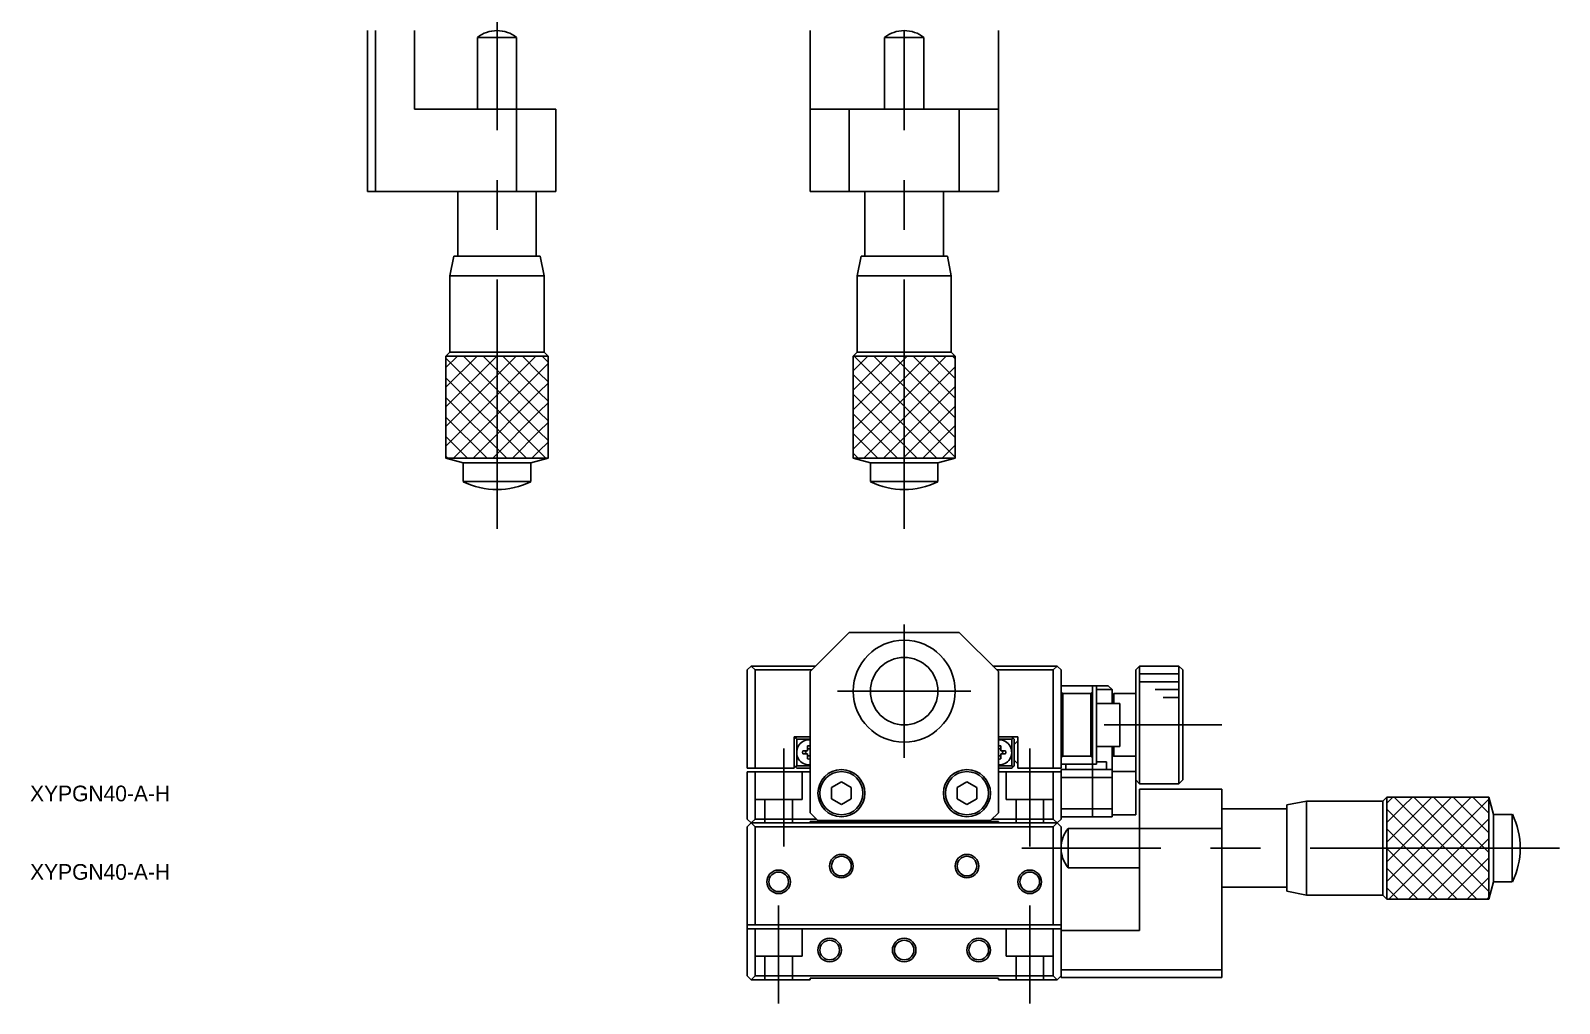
# Model space of a CAD drawing. Extents: x 10 to 399, y -6 to 244.
# Drawn here: x 10.1 to 204.9, y -5.8 to 118.2 of the extents above; entities that cross this region are included whole.
import ezdxf

# ---------------------------------------------------------------- set-up
doc = ezdxf.new("R2010")
doc.units = 0
doc.linetypes.add('CENTER', pattern=[50.8, 31.75, -6.35, 6.35, -6.35])
doc.linetypes.add('DASHED', pattern=[19.05, 12.7, -6.35])
doc.layers.get('0').update_dxf_attribs({"linetype": 'CONTINUOUS'})
doc.layers.add('CENTER', color=1, linetype='CENTER')
doc.styles.get("Standard").update_dxf_attribs({"font": 'FGP教科書体NT-M'})

msp = doc.modelspace()

# ---------------------------------------------------------------- linework, layer by layer
at = {"color": 7, "linetype": 'CONTINUOUS'}
for p, q in [((53, 97.75), (53, 118.25)), ((54, 118.25), (54, 97.75)), ((59, 108.25), (59, 118.25)), ((72, 117.37), (67, 117.37)), ((67, 117.37), (67, 108.25)), ((72, 108.25), (72, 117.37)), ((109.39, 108.25), (109.39, 118.25)), ((123.74, 117.37), (118.89, 117.37)), ((118.89, 117.37), (118.89, 108.25)), ((123.89, 117.37), (123.74, 117.37)), ((123.89, 108.25), (123.89, 117.37)), ((133.39, 118.25), (133.39, 108.25)), ((72, 108.25), (59, 108.25)), ((72, 97.75), (72, 108.25)), ((72, 108.25), (77, 108.25)), ((77, 108.25), (77, 97.75)), ((109.39, 97.75), (109.39, 108.25)), ((109.39, 108.25), (114.39, 108.25)), ((114.39, 108.25), (114.39, 97.75)), ((128.39, 108.25), (114.39, 108.25)), ((128.39, 97.75), (128.39, 108.25)), ((128.39, 108.25), (133.39, 108.25)), ((133.39, 108.25), (133.39, 97.75)), ((54, 97.75), (53, 97.75)), ((54, 97.75), (72, 97.75)), ((64.5, 97.75), (64.5, 89.5)), ((77, 97.75), (72, 97.75)), ((74.5, 89.5), (74.5, 97.75)), ((114.39, 97.75), (109.39, 97.75)), ((128.39, 97.75), (114.39, 97.75)), ((116.39, 97.75), (116.39, 89.5)), ((126.39, 89.5), (126.39, 97.75)), ((133.39, 97.75), (128.39, 97.75)), ((64, 89.5), (63.5, 87)), ((75, 89.5), (64, 89.5)), ((75.5, 87), (75, 89.5)), ((115.89, 89.5), (115.39, 87)), ((126.57, 89.5), (115.89, 89.5)), ((126.89, 89.5), (126.57, 89.5)), ((127.39, 87), (126.89, 89.5)), ((75.5, 87), (63.5, 87)), ((63.5, 87), (63.5, 77.25)), ((75.5, 77.25), (75.5, 87)), ((127.04, 87), (115.39, 87)), ((115.39, 87), (115.39, 77.25)), ((127.39, 87), (127.04, 87)), ((127.39, 77.25), (127.39, 87)), ((63.5, 77.25), (63, 76.75)), ((63, 63.75), (63, 76.75)), ((63, 76.75), (76, 76.75)), ((75.5, 77.25), (63.5, 77.25)), ((76, 76.75), (75.5, 77.25)), ((76, 76.75), (76, 63.75)), ((115.39, 77.25), (114.89, 76.75)), ((114.89, 63.75), (114.89, 76.75)), ((114.89, 76.75), (127.89, 76.75)), ((127.04, 77.25), (115.39, 77.25)), ((127.39, 77.25), (127.04, 77.25)), ((127.89, 76.75), (127.39, 77.25)), ((127.89, 76.75), (127.51, 76.75)), ((127.89, 76.75), (127.89, 63.75)), ((63, 63.75), (65.2, 63.16)), ((76, 63.75), (63, 63.75)), ((73.8, 63.16), (65.2, 63.16)), ((65.2, 63.16), (65.2, 60.75)), ((73.8, 63.16), (76, 63.75)), ((73.8, 60.75), (73.8, 63.16)), ((114.89, 63.75), (117.09, 63.16)), ((127.89, 63.75), (114.89, 63.75)), ((125.44, 63.16), (117.09, 63.16)), ((117.09, 63.16), (117.09, 60.75)), ((125.69, 63.16), (125.44, 63.16)), ((125.69, 63.16), (127.89, 63.75)), ((125.69, 60.75), (125.69, 63.16)), ((127.89, 63.75), (127.51, 63.75)), ((73.8, 60.75), (65.2, 60.75)), ((125.44, 60.75), (117.09, 60.75)), ((125.69, 60.75), (125.44, 60.75)), ((114.39, 41.54), (109.39, 36.54)), ((128.39, 41.54), (114.39, 41.54)), ((133.39, 36.54), (128.39, 41.54)), ((101.89, 37.24), (101.39, 36.74)), ((102.39, 36.74), (101.89, 37.24)), ((101.89, 37.24), (110.09, 37.24)), ((132.69, 37.24), (140.89, 37.24)), ((140.89, 37.24), (140.39, 36.74)), ((141.39, 36.74), (140.89, 37.24)), ((151.39, 37.24), (150.89, 36.74)), ((151.39, 37.24), (151.39, 22.24)), ((156.39, 37.24), (151.39, 37.24)), ((156.39, 22.24), (156.39, 37.24)), ((156.89, 36.74), (156.39, 37.24)), ((101.39, 24.24), (101.39, 36.74)), ((109.59, 36.74), (102.39, 36.74)), ((102.39, 36.74), (102.39, 24.24)), ((109.39, 18.54), (109.39, 36.54)), ((140.39, 36.74), (133.19, 36.74)), ((133.39, 18.54), (133.39, 36.54)), ((140.39, 24.24), (140.39, 36.74)), ((141.39, 36.74), (141.39, 24.24)), ((150.89, 23.79), (150.89, 36.74)), ((156.89, 36.74), (156.89, 22.74)), ((156.89, 36.74), (156.89, 22.74)), ((156.89, 36.74), (156.89, 36.74)), ((141.39, 34.74), (145.39, 34.74)), ((141.39, 33.94), (141.59, 33.74)), ((141.59, 33.74), (141.59, 25.74)), ((145.19, 33.74), (141.59, 33.74)), ((145.19, 33.74), (145.39, 33.94)), ((145.19, 25.74), (145.19, 33.74)), ((145.39, 34.74), (145.39, 33.94)), ((145.39, 34.74), (145.89, 34.74)), ((145.39, 33.94), (145.39, 33.61)), ((145.39, 33.61), (145.39, 33.94)), ((145.39, 32.74), (145.39, 33.61)), ((145.89, 34.74), (147.39, 34.74)), ((145.89, 34.74), (145.89, 32.74)), ((147.89, 34.24), (145.89, 34.24)), ((147.89, 34.24), (147.39, 34.74)), ((147.89, 34.24), (147.89, 32.49)), ((148.09, 33.74), (147.89, 33.54)), ((148.09, 33.74), (148.09, 32.49)), ((150.89, 33.74), (148.09, 33.74)), ((145.39, 32.74), (145.39, 26.74)), ((145.89, 26.74), (145.89, 32.74)), ((148.89, 32.49), (145.89, 32.49)), ((148.89, 26.99), (148.89, 32.49)), ((107.39, 28.24), (109.39, 28.24)), ((107.39, 24.24), (107.39, 28.24)), ((107.54, 28.09), (107.39, 27.94)), ((107.54, 28.09), (107.69, 28.24)), ((107.69, 27.94), (107.54, 28.09)), ((109.39, 27.94), (107.69, 27.94)), ((107.69, 27.94), (107.69, 26.24)), ((133.39, 28.24), (135.89, 28.24)), ((133.39, 27.94), (135.09, 27.94)), ((135.24, 28.09), (135.09, 28.24)), ((135.09, 27.94), (135.24, 28.09)), ((135.09, 27.94), (135.09, 26.24)), ((135.24, 28.09), (135.39, 27.94)), ((135.39, 24.54), (135.39, 27.94)), ((135.66, 27.49), (135.41, 27.24)), ((135.89, 27.72), (135.66, 27.49)), ((135.89, 28.24), (135.89, 24.24)), ((107.69, 26.24), (107.69, 24.54)), ((109.09, 26.44), (108.47, 26.44)), ((108.47, 26.04), (109.09, 26.04)), ((109.09, 27.06), (109.09, 26.44)), ((109.09, 26.04), (109.09, 25.41)), ((133.69, 27.06), (133.69, 26.44)), ((133.69, 26.44), (134.32, 26.44)), ((133.69, 26.04), (133.69, 25.41)), ((134.32, 26.04), (133.69, 26.04)), ((135.09, 26.24), (135.09, 24.54)), ((135.41, 26.24), (135.41, 27.24)), ((135.41, 25.24), (135.41, 26.24)), ((141.59, 25.74), (141.39, 25.54)), ((141.59, 25.74), (145.19, 25.74)), ((145.39, 25.54), (145.19, 25.74)), ((145.39, 25.86), (145.39, 26.74)), ((145.39, 25.86), (145.39, 25.54)), ((145.39, 25.54), (145.39, 25.86)), ((145.39, 25.54), (145.39, 24.74)), ((145.89, 26.99), (148.89, 26.99)), ((145.89, 26.74), (145.89, 24.74)), ((147.89, 26.99), (147.89, 26.04)), ((147.89, 24.04), (147.89, 26.04)), ((147.89, 25.94), (148.09, 25.74)), ((148.09, 26.99), (148.09, 25.74)), ((148.09, 25.74), (150.89, 25.74)), ((102.39, 24.24), (101.39, 24.24)), ((101.39, 17.74), (101.39, 23.74)), ((101.39, 23.74), (102.39, 23.74)), ((102.39, 24.24), (107.39, 24.24)), ((102.39, 23.74), (102.39, 17.74)), ((109.39, 23.74), (102.39, 23.74)), ((107.39, 24.54), (107.54, 24.39)), ((107.54, 24.39), (107.69, 24.54)), ((107.69, 24.24), (107.54, 24.39)), ((107.69, 24.54), (109.39, 24.54)), ((109.39, 24.24), (107.69, 24.24)), ((135.09, 24.54), (133.39, 24.54)), ((133.39, 24.24), (135.09, 24.24)), ((140.39, 23.74), (133.39, 23.74)), ((135.24, 24.39), (135.09, 24.54)), ((135.09, 24.24), (135.24, 24.39)), ((135.39, 24.54), (135.24, 24.39)), ((135.41, 25.24), (135.66, 24.99)), ((135.66, 24.99), (135.89, 24.76)), ((135.89, 24.24), (140.39, 24.24)), ((141.39, 24.24), (140.39, 24.24)), ((140.39, 17.74), (140.39, 23.74)), ((140.39, 23.74), (141.39, 23.74)), ((145.39, 24.74), (141.39, 24.74)), ((141.39, 24.04), (145.39, 24.04)), ((141.39, 23.74), (141.39, 24.04)), ((141.39, 23.74), (141.39, 17.74)), ((141.99, 24.04), (141.99, 24.74)), ((145.89, 24.74), (145.39, 24.74)), ((145.39, 24.04), (145.39, 24.74)), ((145.39, 24.04), (147.89, 24.04)), ((145.39, 23.04), (145.39, 24.04)), ((145.39, 24.04), (145.39, 23.04)), ((145.89, 25.04), (147.19, 25.04)), ((147.19, 24.04), (147.19, 25.04)), ((147.89, 24.04), (147.89, 23.04)), ((150.89, 23.79), (147.89, 23.79)), ((150.89, 18.29), (150.89, 23.79)), ((112.14, 21.76), (113.39, 22.48)), ((113.39, 22.48), (112.14, 21.76)), ((112.14, 20.31), (112.14, 21.76)), ((113.39, 22.48), (114.64, 21.76)), ((114.64, 21.76), (113.39, 22.48)), ((114.64, 21.76), (114.64, 20.31)), ((128.14, 21.76), (129.39, 22.48)), ((129.39, 22.48), (128.14, 21.76)), ((128.14, 20.31), (128.14, 21.76)), ((129.39, 22.48), (130.64, 21.76)), ((130.64, 21.76), (129.39, 22.48)), ((130.64, 21.76), (130.64, 20.31)), ((145.39, 23.04), (141.39, 23.04)), ((147.89, 23.04), (145.39, 23.04)), ((145.39, 23.04), (145.39, 19.04)), ((145.39, 19.04), (145.39, 23.04)), ((147.89, 19.04), (147.89, 23.04)), ((150.89, 22.74), (151.39, 22.24)), ((151.39, 22.24), (151.39, 22.24)), ((151.39, 22.24), (156.39, 22.24)), ((151.39, 16.54), (151.39, 21.54)), ((151.39, 21.54), (161.89, 21.54)), ((156.39, 22.24), (156.89, 22.74)), ((161.89, 21.54), (161.89, 16.54)), ((113.39, 19.59), (112.14, 20.31)), ((114.64, 20.31), (113.39, 19.59)), ((129.39, 19.59), (128.14, 20.31)), ((130.64, 20.31), (129.39, 19.59)), ((172.64, 20.04), (170.14, 19.54)), ((170.14, 19.54), (170.14, 8.54)), ((172.64, 20.04), (172.64, 8.04)), ((182.39, 20.04), (172.64, 20.04)), ((182.89, 20.54), (182.39, 20.04)), ((182.39, 20.04), (182.39, 8.04)), ((182.89, 20.54), (195.89, 20.54)), ((182.89, 7.54), (182.89, 20.54)), ((196.48, 18.34), (195.89, 20.54)), ((195.89, 20.54), (195.89, 7.54)), ((101.89, 17.24), (101.39, 17.74)), ((102.39, 17.74), (101.89, 17.24)), ((102.39, 17.74), (110.19, 17.74)), ((109.39, 18.54), (110.39, 17.54)), ((110.39, 17.54), (132.39, 17.54)), ((132.39, 17.54), (133.39, 18.54)), ((132.59, 17.74), (140.39, 17.74)), ((140.89, 17.24), (140.39, 17.74)), ((141.39, 17.74), (140.89, 17.24)), ((141.39, 19.04), (145.39, 19.04)), ((145.39, 18.04), (141.39, 18.04)), ((145.39, 19.04), (147.89, 19.04)), ((145.39, 18.04), (145.39, 19.04)), ((145.39, 19.04), (145.39, 18.04)), ((147.89, 18.04), (145.39, 18.04)), ((147.89, 19.04), (147.89, 18.04)), ((147.89, 18.29), (150.89, 18.29)), ((170.14, 19.04), (161.89, 19.04)), ((196.48, 18.34), (196.48, 9.74)), ((198.89, 18.34), (196.48, 18.34)), ((198.89, 18.34), (198.89, 9.74)), ((101.89, 17.24), (101.39, 16.74)), ((101.39, 4.24), (101.39, 16.74)), ((102.39, 16.74), (101.89, 17.24)), ((101.89, 17.24), (140.89, 17.24)), ((109.39, 17.24), (101.89, 17.24)), ((140.39, 16.74), (102.39, 16.74)), ((102.39, 16.74), (102.39, 4.24)), ((109.39, 17.44), (133.39, 17.44)), ((109.39, 17.24), (109.39, 17.44)), ((133.39, 17.44), (133.39, 17.24)), ((140.89, 17.24), (133.39, 17.24)), ((140.89, 17.24), (140.39, 16.74)), ((140.39, 4.24), (140.39, 16.74)), ((141.39, 16.74), (140.89, 17.24)), ((141.39, 16.74), (141.39, 4.24)), ((142.27, 16.54), (142.27, 11.54)), ((151.39, 16.54), (142.27, 16.54)), ((151.39, 16.54), (151.39, 3.54)), ((161.89, 16.54), (151.39, 16.54)), ((161.89, -1.46), (161.89, 16.54)), ((142.27, 11.54), (151.39, 11.54)), ((161.89, 9.04), (170.14, 9.04)), ((170.14, 8.54), (172.64, 8.04)), ((172.64, 8.04), (182.39, 8.04)), ((182.39, 8.04), (182.89, 7.54)), ((195.89, 7.54), (196.48, 9.74)), ((196.48, 9.74), (198.89, 9.74)), ((195.89, 7.54), (182.89, 7.54)), ((102.39, 4.24), (101.39, 4.24)), ((101.39, 3.74), (101.39, 4.24)), ((102.39, 4.24), (140.39, 4.24)), ((141.39, 4.24), (140.39, 4.24)), ((141.39, 4.24), (141.39, 3.74)), ((101.39, -2.26), (101.39, 3.74)), ((101.39, 3.74), (102.39, 3.74)), ((102.39, 3.74), (102.39, -2.26)), ((140.39, 3.74), (102.39, 3.74)), ((140.39, -2.26), (140.39, 3.74)), ((140.39, 3.74), (141.39, 3.74)), ((141.39, 3.74), (141.39, -2.26)), ((151.39, 3.54), (141.39, 3.54)), ((141.39, -1.46), (161.89, -1.46)), ((161.89, -1.46), (161.89, -2.46)), ((101.89, -2.76), (101.39, -2.26)), ((102.39, -2.26), (101.89, -2.76)), ((109.39, -2.76), (101.89, -2.76)), ((102.39, -2.26), (140.39, -2.26)), ((109.39, -2.56), (133.39, -2.56)), ((109.39, -2.76), (109.39, -2.56)), ((133.39, -2.56), (133.39, -2.76)), ((140.89, -2.76), (133.39, -2.76)), ((140.89, -2.76), (140.39, -2.26)), ((141.39, -2.26), (140.89, -2.76)), ((141.39, -2.46), (141.39, -2.26)), ((161.89, -2.46), (141.39, -2.46))]:
    msp.add_line(p, q, dxfattribs=at)
at = {"color": 3, "linetype": 'CONTINUOUS'}
for p, q in [((76, 76.75), (63, 76.75)), ((63, 76.75), (63, 63.75)), ((64.46, 76.75), (63, 75.29)), ((66.96, 76.75), (63, 72.79)), ((69.46, 76.75), (63, 70.29)), ((71.96, 76.75), (63, 67.79)), ((74.46, 76.75), (63, 65.29)), ((63, 76.49), (74.85, 64.64)), ((65.24, 76.75), (74.85, 67.14)), ((67.74, 76.75), (74.85, 69.64)), ((70.24, 76.75), (74.85, 72.14)), ((72.74, 76.75), (74.85, 74.64)), ((75.24, 76.75), (76, 75.99)), ((76, 63.75), (76, 76.75)), ((127.51, 76.75), (114.89, 76.75)), ((114.89, 76.75), (114.89, 63.75)), ((116.75, 76.75), (114.89, 74.89)), ((119.25, 76.75), (114.89, 72.39)), ((121.75, 76.75), (114.89, 69.89)), ((124.25, 76.75), (114.89, 67.39)), ((126.75, 76.75), (114.89, 64.89)), ((115.03, 76.75), (127.89, 63.89)), ((117.53, 76.75), (127.89, 66.39)), ((120.03, 76.75), (127.89, 68.89)), ((122.53, 76.75), (127.89, 71.39)), ((125.03, 76.75), (127.89, 73.89)), ((127.53, 76.75), (127.89, 76.39)), ((127.89, 63.75), (127.89, 76.75)), ((74.85, 74.64), (63.96, 63.75)), ((76, 75.79), (74.85, 74.64)), ((74.85, 74.64), (76, 73.49)), ((114.89, 74.39), (125.53, 63.75)), ((127.89, 75.39), (116.25, 63.75)), ((63, 73.99), (73.24, 63.75)), ((74.85, 72.14), (66.46, 63.75)), ((76, 73.29), (74.85, 72.14)), ((74.85, 72.14), (76, 70.99)), ((127.89, 72.89), (118.75, 63.75)), ((63, 71.49), (70.74, 63.75)), ((76, 70.79), (74.85, 69.64)), ((114.89, 71.89), (123.03, 63.75)), ((127.89, 70.39), (121.25, 63.75)), ((63, 68.99), (68.24, 63.75)), ((74.85, 69.64), (68.96, 63.75)), ((74.85, 69.64), (76, 68.49)), ((76, 68.29), (74.85, 67.14)), ((114.89, 69.39), (120.53, 63.75)), ((63, 66.49), (65.74, 63.75)), ((74.85, 67.14), (71.46, 63.75)), ((74.85, 67.14), (76, 65.99)), ((114.89, 66.89), (118.03, 63.75)), ((127.89, 67.89), (123.75, 63.75)), ((74.85, 64.64), (73.96, 63.75)), ((76, 65.79), (74.85, 64.64)), ((74.85, 64.64), (75.74, 63.75)), ((114.89, 64.39), (115.53, 63.75)), ((127.89, 65.39), (126.25, 63.75)), ((63, 63.99), (63.24, 63.75)), ((76, 63.75), (63, 63.75)), ((127.51, 63.75), (114.89, 63.75)), ((156.39, 36.24), (151.39, 36.24)), ((156.39, 35.24), (151.39, 35.24)), ((156.39, 34.24), (153.39, 34.24)), ((156.39, 33.24), (154.39, 33.24)), ((182.89, 20.54), (182.89, 7.54)), ((195.89, 20.54), (182.89, 20.54)), ((182.89, 19.78), (183.65, 20.54)), ((183.85, 20.54), (185, 19.39)), ((185, 19.39), (186.15, 20.54)), ((186.35, 20.54), (187.5, 19.39)), ((187.5, 19.39), (188.65, 20.54)), ((188.85, 20.54), (190, 19.39)), ((190, 19.39), (191.15, 20.54)), ((191.35, 20.54), (192.5, 19.39)), ((192.5, 19.39), (193.65, 20.54)), ((193.85, 20.54), (195, 19.39)), ((195, 19.39), (195.89, 20.28)), ((195.89, 20.54), (195.89, 7.54)), ((182.89, 17.28), (185, 19.39)), ((182.89, 14.78), (187.5, 19.39)), ((182.89, 12.28), (190, 19.39)), ((182.89, 9.78), (192.5, 19.39)), ((182.89, 18.99), (194.35, 7.54)), ((183.15, 7.54), (195, 19.39)), ((185, 19.39), (195.89, 8.49)), ((185.65, 7.54), (195.89, 17.78)), ((187.5, 19.39), (195.89, 10.99)), ((190, 19.39), (195.89, 13.49)), ((192.5, 19.39), (195.89, 15.99)), ((195, 19.39), (195.89, 18.49)), ((182.89, 16.49), (191.85, 7.54)), ((182.89, 13.99), (189.35, 7.54)), ((188.15, 7.54), (195.89, 15.28)), ((190.65, 7.54), (195.89, 12.78)), ((182.89, 11.49), (186.85, 7.54)), ((193.15, 7.54), (195.89, 10.28)), ((182.89, 8.99), (184.35, 7.54)), ((182.89, 7.54), (195.89, 7.54)), ((195.65, 7.54), (195.89, 7.78))]:
    msp.add_line(p, q, dxfattribs=at)
at = {"color": 3, "linetype": 'DASHED'}
for p, q in [((102.39, 23.74), (102.39, 20.24)), ((108.39, 23.74), (108.39, 20.24)), ((134.39, 23.74), (134.39, 20.24)), ((140.39, 23.74), (140.39, 20.24)), ((108.39, 20.24), (102.39, 20.24)), ((103.64, 20.24), (103.64, 17.24)), ((107.14, 20.24), (107.14, 17.24)), ((140.39, 20.24), (134.39, 20.24)), ((135.64, 20.24), (135.64, 17.24)), ((139.14, 20.24), (139.14, 17.24)), ((102.39, 0.24), (102.39, 3.74)), ((108.39, 0.24), (108.39, 3.74)), ((134.39, 0.24), (134.39, 3.74)), ((140.39, 0.24), (140.39, 3.74)), ((108.39, 0.24), (102.39, 0.24)), ((103.64, -2.76), (103.64, 0.24)), ((107.14, -2.76), (107.14, 0.24)), ((140.39, 0.24), (134.39, 0.24)), ((135.64, -2.76), (135.64, 0.24)), ((139.14, -2.76), (139.14, 0.24))]:
    msp.add_line(p, q, dxfattribs=at)
at = {"color": 7, "linetype": 'CONTINUOUS'}
for centre, radius in [((121.39, 34.04), 6.5), ((121.39, 34.04), 4.3), ((113.39, 21.04), 3), ((113.39, 21.04), 2.75), ((129.39, 21.04), 3), ((129.39, 21.04), 2.75), ((113.39, 11.74), 1.25), ((129.39, 11.74), 1.25), ((105.39, 9.74), 1.25), ((137.39, 9.74), 1.25), ((111.89, 1.04), 1.25), ((121.39, 1.04), 1.25), ((130.89, 1.04), 1.25)]:
    msp.add_circle(centre, radius, dxfattribs=at)
at = {"color": 3, "linetype": 'CONTINUOUS'}
for centre in [(113.39, 11.74), (129.39, 11.74), (105.39, 9.74), (137.39, 9.74), (111.89, 1.04), (121.39, 1.04), (130.89, 1.04)]:
    msp.add_circle(centre, 1.5, dxfattribs=at)
at = {"color": 7, "linetype": 'CONTINUOUS'}
for centre, radius, start, end in [((69.5, 114.25), 4, 90, 128.6822), ((69.5, 114.25), 4, 51.3178, 90), ((121.39, 114.25), 4, 90, 128.6822), ((121.39, 114.25), 4, 51.3178, 90), ((69.5, 69.49), 9.75, 243.8162, 296.1838), ((121.39, 69.49), 9.75, 243.8162, 296.1838), ((109.29, 26.24), 1.6, 90, 273.5833), ((109.29, 26.24), 1.6, 86.4167, 90), ((133.49, 26.24), 1.6, 266.4167, 90), ((133.49, 26.24), 1.6, 90, 93.5833), ((109.29, 26.24), 0.85, 166.391, 193.609), ((109.29, 26.24), 0.459, 154.1861, 205.8139), ((109.29, 26.24), 0.85, 83.2437, 103.609), ((109.29, 26.24), 0.459, 77.4246, 115.8139), ((109.29, 26.24), 0.459, 244.1861, 282.5754), ((109.29, 26.24), 0.85, 256.391, 276.7563), ((133.49, 26.24), 0.85, 76.391, 96.7563), ((133.49, 26.24), 0.459, 64.1861, 102.5754), ((133.49, 26.24), 0.459, 257.4246, 295.8139), ((133.49, 26.24), 0.85, 263.2437, 283.609), ((133.49, 26.24), 0.459, 334.1861, 25.8139), ((133.49, 26.24), 0.85, 346.391, 13.609), ((190.15, 14.04), 9.75, 333.8162, 26.1838), ((145.39, 14.04), 4, 141.3178, 180), ((145.39, 14.04), 4, 180, 218.6822)]:
    msp.add_arc(centre, radius, start, end, dxfattribs=at)
at = {"layer": 'CENTER', "color": 1, "linetype": 'CENTER'}
for p, q in [((69.5, 54.75), (69.5, 123.25)), ((121.39, 54.75), (121.39, 118.25)), ((121.39, 42.54), (121.39, 25.54)), ((112.89, 34.04), (129.89, 34.04)), ((161.89, 29.74), (146.89, 29.74)), ((106.05, 26.74), (106.05, 14.24)), ((137.39, 26.74), (137.39, 14.24)), ((204.89, 14.04), (136.39, 14.04)), ((105.39, -5.76), (105.39, 6.74)), ((137.39, -5.76), (137.39, 6.74))]:
    msp.add_line(p, q, dxfattribs=at)

# ---------------------------------------------------------------- texts
at = {"color": 7, "linetype": 'CONTINUOUS'}
for p in [(10, 20), (10, 10)]:
    msp.add_text('XYPGN40-A-H', height=2, dxfattribs=at).set_placement(p)

doc.saveas('drawing.dxf')
